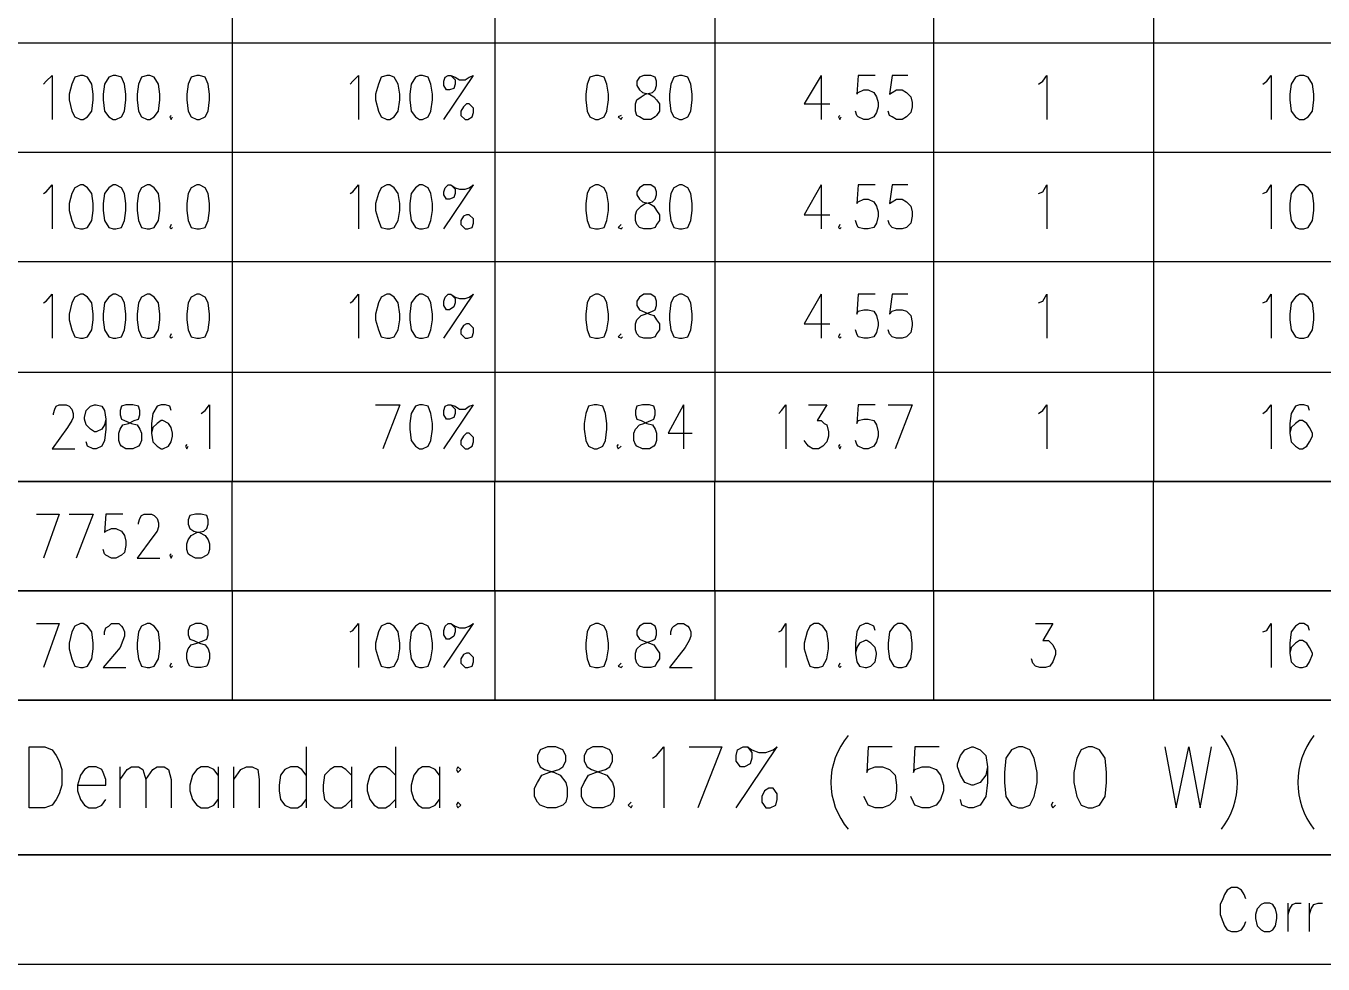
# Model space of a CAD drawing. Header units: millimetres. Extents: x 58 to 939, y 54 to 473.
# Drawn here: x 340.26 to 378.95, y 71.03 to 99.02 of the extents above; entities that cross this region are included whole.
import ezdxf

# ---------------------------------------------------------------- set-up
doc = ezdxf.new("R2010")
doc.units = ezdxf.units.MM
doc.layers.add('PDF_Geometry', color=7, linetype='Continuous')

msp = doc.modelspace()

# ---------------------------------------------------------------- linework, layer by layer
at = {"layer": 'PDF_Geometry', "lineweight": -3}
for points in [[(254.844, 101.812), (254.844, 98.51), (419.653, 98.51), (419.653, 101.812)], [(346.414, 101.812), (346.414, 98.51)], [(354.246, 101.812), (354.246, 98.51)], [(360.808, 101.812), (360.808, 98.51)], [(367.328, 101.812), (367.328, 98.51)], [(373.889, 101.812), (373.889, 98.51)], [(254.844, 98.51), (254.844, 95.25), (419.653, 95.25), (419.653, 98.51)], [(346.414, 98.51), (346.414, 95.25)], [(354.246, 98.51), (354.246, 95.25)], [(360.808, 98.51), (360.808, 95.25)], [(367.328, 98.51), (367.328, 95.25)], [(373.889, 98.51), (373.889, 95.25)], [(340.784, 97.282), (340.868, 97.367), (341.038, 97.536), (341.038, 96.224)], [(349.928, 97.282), (350.013, 97.367), (350.182, 97.536), (350.182, 96.224)], [(352.722, 96.224), (353.611, 97.536)], [(352.934, 97.536), (353.061, 97.409), (353.061, 97.282), (353.018, 97.155), (352.891, 97.113), (352.807, 97.113), (352.722, 97.24), (352.722, 97.367), (352.764, 97.494), (352.849, 97.536), (352.934, 97.536), (353.061, 97.494), (353.188, 97.409), (353.357, 97.409), (353.484, 97.494), (353.611, 97.536)], [(363.983, 97.536), (363.475, 96.69), (364.237, 96.69)], [(363.983, 97.536), (363.983, 96.224)], [(365.592, 97.536), (365.084, 97.536), (365.042, 96.986), (365.084, 97.028), (365.253, 97.113), (365.38, 97.113), (365.55, 97.028), (365.634, 96.901), (365.677, 96.732), (365.677, 96.605), (365.634, 96.436), (365.55, 96.309), (365.38, 96.224), (365.253, 96.224), (365.084, 96.309), (365.042, 96.351), (364.999, 96.478)], [(366.566, 97.536), (366.1, 97.536), (366.015, 96.986), (366.1, 97.028), (366.227, 97.113), (366.396, 97.113), (366.523, 97.028), (366.65, 96.901), (366.693, 96.732), (366.693, 96.605), (366.65, 96.436), (366.523, 96.309), (366.396, 96.224), (366.227, 96.224), (366.1, 96.309), (366.015, 96.351), (365.973, 96.478)], [(370.46, 97.282), (370.587, 97.367), (370.714, 97.536), (370.714, 96.224)], [(377.149, 97.282), (377.276, 97.367), (377.403, 97.536), (377.403, 96.224)], [(344.594, 96.351), (344.551, 96.309), (344.594, 96.224), (344.636, 96.309)], [(358.014, 96.351), (357.929, 96.309), (358.014, 96.224), (358.056, 96.309)], [(364.533, 96.351), (364.491, 96.309), (364.533, 96.224), (364.576, 96.309)], [(254.844, 95.25), (254.844, 91.991), (419.653, 91.991), (419.653, 95.25)], [(346.414, 95.25), (346.414, 91.991)], [(354.246, 95.25), (354.246, 91.991)], [(360.808, 95.25), (360.808, 91.991)], [(367.328, 95.25), (367.328, 91.991)], [(373.889, 95.25), (373.889, 91.991)], [(340.784, 94.023), (340.868, 94.065), (341.038, 94.277), (341.038, 92.964)], [(349.928, 94.023), (350.013, 94.065), (350.182, 94.277), (350.182, 92.964)], [(352.722, 92.964), (353.611, 94.277)], [(352.934, 94.277), (353.061, 94.15), (353.061, 94.023), (353.018, 93.896), (352.891, 93.853), (352.807, 93.853), (352.722, 93.98), (352.722, 94.065), (352.764, 94.192), (352.849, 94.277), (352.934, 94.277), (353.061, 94.192), (353.188, 94.15), (353.357, 94.15), (353.484, 94.192), (353.611, 94.277)], [(363.983, 94.277), (363.475, 93.388), (364.237, 93.388)], [(363.983, 94.277), (363.983, 92.964)], [(365.592, 94.277), (365.084, 94.277), (365.042, 93.726), (365.084, 93.769), (365.253, 93.853), (365.38, 93.853), (365.55, 93.769), (365.634, 93.642), (365.677, 93.472), (365.677, 93.345), (365.634, 93.134), (365.55, 93.007), (365.38, 92.964), (365.253, 92.964), (365.084, 93.007), (365.042, 93.091), (364.999, 93.218)], [(366.566, 94.277), (366.1, 94.277), (366.015, 93.726), (366.1, 93.769), (366.227, 93.853), (366.396, 93.853), (366.523, 93.769), (366.65, 93.642), (366.693, 93.472), (366.693, 93.345), (366.65, 93.134), (366.523, 93.007), (366.396, 92.964), (366.227, 92.964), (366.1, 93.007), (366.015, 93.091), (365.973, 93.218)], [(370.46, 94.023), (370.587, 94.065), (370.714, 94.277), (370.714, 92.964)], [(377.149, 94.023), (377.276, 94.065), (377.403, 94.277), (377.403, 92.964)], [(344.594, 93.091), (344.551, 93.007), (344.594, 92.964), (344.636, 93.007)], [(358.014, 93.091), (357.929, 93.007), (358.014, 92.964), (358.056, 93.007)], [(364.533, 93.091), (364.491, 93.007), (364.533, 92.964), (364.576, 93.007)], [(254.844, 91.991), (254.844, 88.688), (419.653, 88.688), (419.653, 91.991)], [(346.414, 91.991), (346.414, 88.688)], [(354.246, 91.991), (354.246, 88.688)], [(360.808, 91.991), (360.808, 88.688)], [(367.328, 91.991), (367.328, 88.688)], [(373.889, 91.991), (373.889, 88.688)], [(340.784, 90.763), (340.868, 90.805), (341.038, 91.017), (341.038, 89.704)], [(349.928, 90.763), (350.013, 90.805), (350.182, 91.017), (350.182, 89.704)], [(352.722, 89.704), (353.611, 91.017)], [(352.934, 91.017), (353.061, 90.89), (353.061, 90.763), (353.018, 90.636), (352.891, 90.551), (352.807, 90.551), (352.722, 90.678), (352.722, 90.805), (352.764, 90.932), (352.849, 91.017), (352.934, 91.017), (353.061, 90.932), (353.188, 90.89), (353.357, 90.89), (353.484, 90.932), (353.611, 91.017)], [(363.983, 91.017), (363.475, 90.128), (364.237, 90.128)], [(363.983, 91.017), (363.983, 89.704)], [(365.592, 91.017), (365.084, 91.017), (365.042, 90.424), (365.084, 90.509), (365.253, 90.551), (365.38, 90.551), (365.55, 90.509), (365.634, 90.382), (365.677, 90.17), (365.677, 90.085), (365.634, 89.874), (365.55, 89.747), (365.38, 89.704), (365.253, 89.704), (365.084, 89.747), (365.042, 89.831), (364.999, 89.958)], [(366.566, 91.017), (366.1, 91.017), (366.015, 90.424), (366.1, 90.509), (366.227, 90.551), (366.396, 90.551), (366.523, 90.509), (366.65, 90.382), (366.693, 90.17), (366.693, 90.085), (366.65, 89.874), (366.523, 89.747), (366.396, 89.704), (366.227, 89.704), (366.1, 89.747), (366.015, 89.831), (365.973, 89.958)], [(370.46, 90.763), (370.587, 90.805), (370.714, 91.017), (370.714, 89.704)], [(377.149, 90.763), (377.276, 90.805), (377.403, 91.017), (377.403, 89.704)], [(344.594, 89.831), (344.551, 89.747), (344.594, 89.704), (344.636, 89.747)], [(358.014, 89.831), (357.929, 89.747), (358.014, 89.704), (358.056, 89.747)], [(364.533, 89.831), (364.491, 89.747), (364.533, 89.704), (364.576, 89.747)], [(254.844, 88.688), (254.844, 85.429), (419.653, 85.429), (419.653, 88.688)], [(346.414, 88.688), (346.414, 85.429)], [(354.246, 88.688), (354.246, 85.429)], [(360.808, 88.688), (360.808, 85.429)], [(367.328, 88.688), (367.328, 85.429)], [(373.889, 88.688), (373.889, 85.429)], [(341.08, 87.418), (341.08, 87.461), (341.122, 87.588), (341.165, 87.672), (341.249, 87.715), (341.461, 87.715), (341.546, 87.672), (341.63, 87.588), (341.673, 87.461), (341.673, 87.334), (341.63, 87.249), (341.503, 87.037), (341.038, 86.402), (341.715, 86.402)], [(342.646, 87.291), (342.604, 87.122), (342.519, 86.995), (342.35, 86.91), (342.308, 86.91), (342.181, 86.995), (342.054, 87.122), (342.011, 87.291), (342.011, 87.334), (342.054, 87.545), (342.181, 87.672), (342.308, 87.715), (342.35, 87.715), (342.519, 87.672), (342.604, 87.545), (342.646, 87.291), (342.646, 86.995), (342.604, 86.656), (342.519, 86.487), (342.35, 86.402), (342.265, 86.402), (342.096, 86.487), (342.054, 86.614)], [(344.594, 87.545), (344.551, 87.672), (344.424, 87.715), (344.297, 87.715), (344.17, 87.672), (344.043, 87.461), (344.001, 87.164), (344.001, 86.868), (344.043, 86.614), (344.17, 86.487), (344.297, 86.402), (344.34, 86.402), (344.509, 86.487), (344.594, 86.614), (344.636, 86.783), (344.636, 86.868), (344.594, 87.037), (344.509, 87.164), (344.34, 87.249), (344.297, 87.249), (344.17, 87.164), (344.043, 87.037), (344.001, 86.868)], [(345.483, 87.461), (345.61, 87.545), (345.737, 87.715), (345.737, 86.402)], [(350.69, 87.715), (351.41, 87.715), (350.902, 86.402)], [(352.722, 86.402), (353.611, 87.715)], [(352.934, 87.715), (353.061, 87.588), (353.061, 87.461), (353.018, 87.334), (352.891, 87.291), (352.807, 87.291), (352.722, 87.418), (352.722, 87.545), (352.764, 87.672), (352.849, 87.715), (352.934, 87.715), (353.061, 87.672), (353.188, 87.588), (353.357, 87.588), (353.484, 87.672), (353.611, 87.715)], [(359.877, 87.715), (359.411, 86.868), (360.131, 86.868)], [(359.877, 87.715), (359.877, 86.402)], [(362.713, 87.461), (362.798, 87.545), (362.925, 87.715), (362.925, 86.402)], [(363.602, 87.715), (364.152, 87.715), (363.856, 87.249), (363.983, 87.249), (364.068, 87.164), (364.152, 87.122), (364.195, 86.91), (364.195, 86.783), (364.152, 86.614), (364.025, 86.487), (363.898, 86.402), (363.729, 86.402), (363.602, 86.487), (363.56, 86.529), (363.475, 86.656)], [(365.592, 87.715), (365.084, 87.715), (365.042, 87.164), (365.084, 87.249), (365.253, 87.291), (365.38, 87.291), (365.55, 87.249), (365.634, 87.122), (365.677, 86.91), (365.677, 86.783), (365.634, 86.614), (365.55, 86.487), (365.38, 86.402), (365.253, 86.402), (365.084, 86.487), (365.042, 86.529), (364.999, 86.656)], [(365.973, 87.715), (366.693, 87.715), (366.185, 86.402)], [(370.46, 87.461), (370.587, 87.545), (370.714, 87.715), (370.714, 86.402)], [(377.149, 87.461), (377.276, 87.545), (377.403, 87.715), (377.403, 86.402)], [(378.546, 87.545), (378.504, 87.672), (378.377, 87.715), (378.25, 87.715), (378.123, 87.672), (377.996, 87.461), (377.954, 87.164), (377.954, 86.868), (377.996, 86.614), (378.123, 86.487), (378.25, 86.402), (378.335, 86.402), (378.462, 86.487), (378.546, 86.614), (378.631, 86.783), (378.631, 86.868), (378.546, 87.037), (378.462, 87.164), (378.335, 87.249), (378.25, 87.249), (378.123, 87.164), (377.996, 87.037), (377.954, 86.868)], [(345.059, 86.529), (345.017, 86.487), (345.059, 86.402), (345.102, 86.487)], [(357.929, 86.529), (357.887, 86.487), (357.929, 86.402), (358.014, 86.487)], [(364.533, 86.529), (364.491, 86.487), (364.533, 86.402), (364.576, 86.487)], [(346.414, 82.169), (346.414, 85.429)], [(354.246, 82.169), (354.246, 85.429)], [(360.808, 82.169), (360.808, 85.429)], [(367.328, 82.169), (367.328, 85.429)], [(373.889, 82.169), (373.889, 85.429)], [(340.572, 84.455), (341.249, 84.455), (340.784, 83.143)], [(341.546, 84.455), (342.265, 84.455), (341.757, 83.143)], [(343.154, 84.455), (342.646, 84.455), (342.604, 83.905), (342.646, 83.947), (342.816, 84.032), (342.943, 84.032), (343.112, 83.947), (343.197, 83.82), (343.239, 83.651), (343.239, 83.524), (343.197, 83.312), (343.112, 83.227), (342.943, 83.143), (342.816, 83.143), (342.646, 83.227), (342.604, 83.27), (342.562, 83.397)], [(343.62, 84.159), (343.62, 84.201), (343.662, 84.328), (343.705, 84.413), (343.789, 84.455), (344.001, 84.455), (344.086, 84.413), (344.17, 84.328), (344.213, 84.201), (344.213, 84.074), (344.17, 83.947), (344.043, 83.778), (343.578, 83.143), (344.255, 83.143)], [(344.594, 83.27), (344.551, 83.227), (344.594, 83.143), (344.636, 83.227)], [(346.414, 82.169), (346.414, 78.909)], [(354.246, 82.169), (354.246, 78.909)], [(360.808, 82.169), (360.808, 78.909)], [(367.328, 82.169), (367.328, 78.909)], [(373.889, 82.169), (373.889, 78.909)], [(340.572, 81.195), (341.249, 81.195), (340.784, 79.883)], [(342.604, 80.856), (342.604, 80.941), (342.646, 81.068), (342.731, 81.111), (342.816, 81.195), (343.027, 81.195), (343.112, 81.111), (343.154, 81.068), (343.197, 80.941), (343.197, 80.814), (343.154, 80.687), (343.07, 80.475), (342.562, 79.883), (343.239, 79.883)], [(349.928, 80.941), (350.013, 80.983), (350.182, 81.195), (350.182, 79.883)], [(352.722, 79.883), (353.611, 81.195)], [(352.934, 81.195), (353.061, 81.068), (353.061, 80.941), (353.018, 80.814), (352.891, 80.729), (352.807, 80.729), (352.722, 80.856), (352.722, 80.983), (352.764, 81.111), (352.849, 81.195), (352.934, 81.195), (353.061, 81.111), (353.188, 81.068), (353.357, 81.068), (353.484, 81.111), (353.611, 81.195)], [(359.496, 80.856), (359.496, 80.941), (359.538, 81.068), (359.58, 81.111), (359.707, 81.195), (359.877, 81.195), (360.004, 81.111), (360.046, 81.068), (360.088, 80.941), (360.088, 80.814), (360.046, 80.687), (359.919, 80.475), (359.453, 79.883), (360.131, 79.883)], [(362.713, 80.941), (362.798, 80.983), (362.925, 81.195), (362.925, 79.883)], [(365.592, 80.983), (365.55, 81.111), (365.38, 81.195), (365.296, 81.195), (365.126, 81.111), (365.042, 80.941), (364.999, 80.602), (364.999, 80.306), (365.042, 80.052), (365.126, 79.925), (365.296, 79.883), (365.338, 79.883), (365.465, 79.925), (365.592, 80.052), (365.634, 80.264), (365.634, 80.306), (365.592, 80.475), (365.465, 80.602), (365.338, 80.687), (365.296, 80.687), (365.126, 80.602), (365.042, 80.475), (364.999, 80.306)], [(370.376, 81.195), (370.884, 81.195), (370.587, 80.687), (370.757, 80.687), (370.841, 80.602), (370.884, 80.56), (370.968, 80.391), (370.968, 80.264), (370.884, 80.052), (370.799, 79.925), (370.672, 79.883), (370.503, 79.883), (370.376, 79.925), (370.291, 80.01), (370.249, 80.137)], [(377.149, 80.941), (377.276, 80.983), (377.403, 81.195), (377.403, 79.883)], [(378.546, 80.983), (378.504, 81.111), (378.377, 81.195), (378.25, 81.195), (378.123, 81.111), (377.996, 80.941), (377.954, 80.602), (377.954, 80.306), (377.996, 80.052), (378.123, 79.925), (378.25, 79.883), (378.335, 79.883), (378.462, 79.925), (378.546, 80.052), (378.631, 80.264), (378.631, 80.306), (378.546, 80.475), (378.462, 80.602), (378.335, 80.687), (378.25, 80.687), (378.123, 80.602), (377.996, 80.475), (377.954, 80.306)], [(344.594, 80.01), (344.551, 79.925), (344.594, 79.883), (344.636, 79.925)], [(358.014, 80.01), (357.929, 79.925), (358.014, 79.883), (358.056, 79.925)], [(364.533, 80.01), (364.491, 79.925), (364.533, 79.883), (364.576, 79.925)], [(348.616, 77.512), (348.616, 75.692)], [(351.283, 77.512), (351.283, 75.692)], [(358.945, 77.173), (359.072, 77.258), (359.284, 77.512), (359.284, 75.692)], [(360.046, 77.512), (361.02, 77.512), (360.3, 75.692)], [(361.443, 75.692), (362.671, 77.512)], [(361.782, 77.512), (361.909, 77.343), (361.909, 77.173), (361.866, 77.004), (361.697, 76.919), (361.57, 76.919), (361.443, 77.089), (361.443, 77.258), (361.485, 77.427), (361.655, 77.512), (361.782, 77.512), (361.909, 77.427), (362.12, 77.343), (362.332, 77.343), (362.544, 77.427), (362.671, 77.512)], [(366.1, 77.512), (365.38, 77.512), (365.338, 76.75), (365.38, 76.835), (365.592, 76.919), (365.804, 76.919), (366.015, 76.835), (366.185, 76.665), (366.227, 76.369), (366.227, 76.2), (366.185, 75.946), (366.015, 75.776), (365.804, 75.692), (365.592, 75.692), (365.38, 75.776), (365.338, 75.861), (365.253, 76.03)], [(367.497, 77.512), (366.777, 77.512), (366.735, 76.75), (366.777, 76.835), (366.989, 76.919), (367.201, 76.919), (367.412, 76.835), (367.539, 76.665), (367.624, 76.369), (367.624, 76.2), (367.539, 75.946), (367.412, 75.776), (367.201, 75.692), (366.989, 75.692), (366.777, 75.776), (366.735, 75.861), (366.65, 76.03)], [(368.936, 76.919), (368.894, 76.665), (368.725, 76.454), (368.513, 76.369), (368.471, 76.369), (368.259, 76.454), (368.132, 76.665), (368.047, 76.919), (368.047, 77.004), (368.132, 77.258), (368.259, 77.427), (368.471, 77.512), (368.513, 77.512), (368.725, 77.427), (368.894, 77.258), (368.936, 76.919), (368.936, 76.454), (368.894, 76.03), (368.725, 75.776), (368.513, 75.692), (368.386, 75.692), (368.174, 75.776), (368.132, 75.946)], [(374.228, 77.512), (374.567, 75.692), (374.948, 77.512), (375.287, 75.692), (375.625, 77.512)], [(341.8, 76.369), (342.646, 76.369), (342.646, 76.538), (342.562, 76.75), (342.519, 76.835), (342.35, 76.919), (342.138, 76.919), (342.011, 76.835), (341.884, 76.665), (341.8, 76.369), (341.8, 76.2), (341.884, 75.946), (342.011, 75.776), (342.138, 75.692), (342.35, 75.692), (342.519, 75.776), (342.646, 75.946)], [(343.07, 75.692), (343.07, 76.919)], [(343.07, 76.538), (343.281, 76.835), (343.408, 76.919), (343.62, 76.919), (343.747, 76.835), (343.832, 76.538), (343.832, 75.692)], [(343.832, 76.538), (344.043, 76.835), (344.17, 76.919), (344.382, 76.919), (344.509, 76.835), (344.594, 76.538), (344.594, 75.692)], [(345.991, 76.665), (345.864, 76.835), (345.695, 76.919), (345.483, 76.919), (345.356, 76.835), (345.229, 76.665), (345.144, 76.369), (345.144, 76.2), (345.229, 75.946), (345.356, 75.776), (345.483, 75.692), (345.695, 75.692), (345.864, 75.776), (345.991, 75.946)], [(345.991, 76.919), (345.991, 75.692)], [(346.457, 75.692), (346.457, 76.919)], [(346.457, 76.538), (346.668, 76.835), (346.838, 76.919), (347.007, 76.919), (347.176, 76.835), (347.219, 76.538), (347.219, 75.692)], [(348.616, 76.665), (348.489, 76.835), (348.362, 76.919), (348.15, 76.919), (347.981, 76.835), (347.854, 76.665), (347.811, 76.369), (347.811, 76.2), (347.854, 75.946), (347.981, 75.776), (348.15, 75.692), (348.362, 75.692), (348.489, 75.776), (348.616, 75.946)], [(349.97, 76.665), (349.801, 76.835), (349.674, 76.919), (349.462, 76.919), (349.335, 76.835), (349.166, 76.665), (349.124, 76.369), (349.124, 76.2), (349.166, 75.946), (349.335, 75.776), (349.462, 75.692), (349.674, 75.692), (349.801, 75.776), (349.97, 75.946)], [(349.97, 76.919), (349.97, 75.692)], [(351.283, 76.665), (351.113, 76.835), (350.986, 76.919), (350.775, 76.919), (350.648, 76.835), (350.521, 76.665), (350.436, 76.369), (350.436, 76.2), (350.521, 75.946), (350.648, 75.776), (350.775, 75.692), (350.986, 75.692), (351.113, 75.776), (351.283, 75.946)], [(352.595, 76.665), (352.468, 76.835), (352.299, 76.919), (352.087, 76.919), (351.96, 76.835), (351.833, 76.665), (351.748, 76.369), (351.748, 76.2), (351.833, 75.946), (351.96, 75.776), (352.087, 75.692), (352.299, 75.692), (352.468, 75.776), (352.595, 75.946)], [(352.595, 76.919), (352.595, 75.692)], [(358.31, 75.861), (358.226, 75.776), (358.31, 75.692), (358.353, 75.776)], [(370.884, 75.861), (370.841, 75.776), (370.884, 75.692), (370.968, 75.776)], [(376.641, 72.982), (376.599, 73.109), (376.514, 73.236), (376.387, 73.321), (376.218, 73.321), (376.091, 73.236), (376.006, 73.109), (375.964, 72.982), (375.879, 72.813), (375.879, 72.517), (375.964, 72.305), (376.006, 72.178), (376.091, 72.051), (376.218, 72.009), (376.387, 72.009), (376.514, 72.051), (376.599, 72.178), (376.641, 72.305)], [(377.911, 72.009), (377.911, 72.855)], [(377.911, 72.517), (377.954, 72.686), (378.038, 72.813), (378.123, 72.855), (378.292, 72.855)], [(378.546, 72.009), (378.546, 72.855)], [(378.546, 72.517), (378.589, 72.686), (378.673, 72.813), (378.8, 72.855), (378.927, 72.855)]]:
    msp.add_lwpolyline(points, dxfattribs=at)
for points in [[(341.884, 97.536), (341.715, 97.494), (341.63, 97.282), (341.546, 96.986), (341.546, 96.817), (341.63, 96.478), (341.715, 96.309), (341.884, 96.224), (341.969, 96.224), (342.096, 96.309), (342.223, 96.478), (342.265, 96.817), (342.265, 96.986), (342.223, 97.282), (342.096, 97.494), (341.969, 97.536)], [(342.858, 97.536), (342.731, 97.494), (342.604, 97.282), (342.562, 96.986), (342.562, 96.817), (342.604, 96.478), (342.731, 96.309), (342.858, 96.224), (342.943, 96.224), (343.112, 96.309), (343.197, 96.478), (343.239, 96.817), (343.239, 96.986), (343.197, 97.282), (343.112, 97.494), (342.943, 97.536)], [(343.874, 97.536), (343.705, 97.494), (343.62, 97.282), (343.578, 96.986), (343.578, 96.817), (343.62, 96.478), (343.705, 96.309), (343.874, 96.224), (343.959, 96.224), (344.086, 96.309), (344.213, 96.478), (344.255, 96.817), (344.255, 96.986), (344.213, 97.282), (344.086, 97.494), (343.959, 97.536)], [(345.356, 97.536), (345.186, 97.494), (345.102, 97.282), (345.059, 96.986), (345.059, 96.817), (345.102, 96.478), (345.186, 96.309), (345.356, 96.224), (345.44, 96.224), (345.61, 96.309), (345.695, 96.478), (345.737, 96.817), (345.737, 96.986), (345.695, 97.282), (345.61, 97.494), (345.44, 97.536)], [(351.029, 97.536), (350.859, 97.494), (350.775, 97.282), (350.69, 96.986), (350.69, 96.817), (350.775, 96.478), (350.859, 96.309), (351.029, 96.224), (351.113, 96.224), (351.24, 96.309), (351.367, 96.478), (351.41, 96.817), (351.41, 96.986), (351.367, 97.282), (351.24, 97.494), (351.113, 97.536)], [(352.002, 97.536), (351.875, 97.494), (351.748, 97.282), (351.706, 96.986), (351.706, 96.817), (351.748, 96.478), (351.875, 96.309), (352.002, 96.224), (352.087, 96.224), (352.256, 96.309), (352.341, 96.478), (352.383, 96.817), (352.383, 96.986), (352.341, 97.282), (352.256, 97.494), (352.087, 97.536)], [(357.252, 97.536), (357.083, 97.494), (356.998, 97.282), (356.956, 96.986), (356.956, 96.817), (356.998, 96.478), (357.083, 96.309), (357.252, 96.224), (357.337, 96.224), (357.506, 96.309), (357.591, 96.478), (357.633, 96.817), (357.633, 96.986), (357.591, 97.282), (357.506, 97.494), (357.337, 97.536)], [(358.691, 97.536), (358.564, 97.494), (358.48, 97.367), (358.48, 97.24), (358.564, 97.113), (358.649, 97.028), (358.861, 96.986), (358.988, 96.901), (359.072, 96.817), (359.157, 96.69), (359.157, 96.478), (359.072, 96.351), (359.03, 96.309), (358.903, 96.224), (358.691, 96.224), (358.564, 96.309), (358.48, 96.351), (358.437, 96.478), (358.437, 96.69), (358.48, 96.817), (358.607, 96.901), (358.734, 96.986), (358.945, 97.028), (359.03, 97.113), (359.072, 97.24), (359.072, 97.367), (359.03, 97.494), (358.903, 97.536)], [(359.75, 97.536), (359.58, 97.494), (359.496, 97.282), (359.453, 96.986), (359.453, 96.817), (359.496, 96.478), (359.58, 96.309), (359.75, 96.224), (359.834, 96.224), (360.004, 96.309), (360.088, 96.478), (360.131, 96.817), (360.131, 96.986), (360.088, 97.282), (360.004, 97.494), (359.834, 97.536)], [(378.25, 97.536), (378.123, 97.494), (377.996, 97.282), (377.954, 96.986), (377.954, 96.817), (377.996, 96.478), (378.123, 96.309), (378.25, 96.224), (378.377, 96.224), (378.504, 96.309), (378.631, 96.478), (378.673, 96.817), (378.673, 96.986), (378.631, 97.282), (378.504, 97.494), (378.377, 97.536)], [(353.399, 96.69), (353.315, 96.605), (353.23, 96.478), (353.23, 96.351), (353.357, 96.224), (353.442, 96.224), (353.569, 96.309), (353.611, 96.436), (353.611, 96.563), (353.484, 96.69)], [(341.884, 94.277), (341.715, 94.192), (341.63, 94.023), (341.546, 93.726), (341.546, 93.515), (341.63, 93.218), (341.715, 93.007), (341.884, 92.964), (341.969, 92.964), (342.096, 93.007), (342.223, 93.218), (342.265, 93.515), (342.265, 93.726), (342.223, 94.023), (342.096, 94.192), (341.969, 94.277)], [(342.858, 94.277), (342.731, 94.192), (342.604, 94.023), (342.562, 93.726), (342.562, 93.515), (342.604, 93.218), (342.731, 93.007), (342.858, 92.964), (342.943, 92.964), (343.112, 93.007), (343.197, 93.218), (343.239, 93.515), (343.239, 93.726), (343.197, 94.023), (343.112, 94.192), (342.943, 94.277)], [(343.874, 94.277), (343.705, 94.192), (343.62, 94.023), (343.578, 93.726), (343.578, 93.515), (343.62, 93.218), (343.705, 93.007), (343.874, 92.964), (343.959, 92.964), (344.086, 93.007), (344.213, 93.218), (344.255, 93.515), (344.255, 93.726), (344.213, 94.023), (344.086, 94.192), (343.959, 94.277)], [(345.356, 94.277), (345.186, 94.192), (345.102, 94.023), (345.059, 93.726), (345.059, 93.515), (345.102, 93.218), (345.186, 93.007), (345.356, 92.964), (345.44, 92.964), (345.61, 93.007), (345.695, 93.218), (345.737, 93.515), (345.737, 93.726), (345.695, 94.023), (345.61, 94.192), (345.44, 94.277)], [(351.029, 94.277), (350.859, 94.192), (350.775, 94.023), (350.69, 93.726), (350.69, 93.515), (350.775, 93.218), (350.859, 93.007), (351.029, 92.964), (351.113, 92.964), (351.24, 93.007), (351.367, 93.218), (351.41, 93.515), (351.41, 93.726), (351.367, 94.023), (351.24, 94.192), (351.113, 94.277)], [(352.002, 94.277), (351.875, 94.192), (351.748, 94.023), (351.706, 93.726), (351.706, 93.515), (351.748, 93.218), (351.875, 93.007), (352.002, 92.964), (352.087, 92.964), (352.256, 93.007), (352.341, 93.218), (352.383, 93.515), (352.383, 93.726), (352.341, 94.023), (352.256, 94.192), (352.087, 94.277)], [(357.252, 94.277), (357.083, 94.192), (356.998, 94.023), (356.956, 93.726), (356.956, 93.515), (356.998, 93.218), (357.083, 93.007), (357.252, 92.964), (357.337, 92.964), (357.506, 93.007), (357.591, 93.218), (357.633, 93.515), (357.633, 93.726), (357.591, 94.023), (357.506, 94.192), (357.337, 94.277)], [(358.691, 94.277), (358.564, 94.192), (358.48, 94.065), (358.48, 93.98), (358.564, 93.853), (358.649, 93.769), (358.861, 93.726), (358.988, 93.642), (359.072, 93.515), (359.157, 93.388), (359.157, 93.218), (359.072, 93.091), (359.03, 93.007), (358.903, 92.964), (358.691, 92.964), (358.564, 93.007), (358.48, 93.091), (358.437, 93.218), (358.437, 93.388), (358.48, 93.515), (358.607, 93.642), (358.734, 93.726), (358.945, 93.769), (359.03, 93.853), (359.072, 93.98), (359.072, 94.065), (359.03, 94.192), (358.903, 94.277)], [(359.75, 94.277), (359.58, 94.192), (359.496, 94.023), (359.453, 93.726), (359.453, 93.515), (359.496, 93.218), (359.58, 93.007), (359.75, 92.964), (359.834, 92.964), (360.004, 93.007), (360.088, 93.218), (360.131, 93.515), (360.131, 93.726), (360.088, 94.023), (360.004, 94.192), (359.834, 94.277)], [(378.25, 94.277), (378.123, 94.192), (377.996, 94.023), (377.954, 93.726), (377.954, 93.515), (377.996, 93.218), (378.123, 93.007), (378.25, 92.964), (378.377, 92.964), (378.504, 93.007), (378.631, 93.218), (378.673, 93.515), (378.673, 93.726), (378.631, 94.023), (378.504, 94.192), (378.377, 94.277)], [(353.399, 93.388), (353.315, 93.345), (353.23, 93.218), (353.23, 93.091), (353.357, 92.964), (353.442, 92.964), (353.569, 93.007), (353.611, 93.134), (353.611, 93.261), (353.484, 93.388)], [(341.884, 91.017), (341.715, 90.932), (341.63, 90.763), (341.546, 90.424), (341.546, 90.255), (341.63, 89.958), (341.715, 89.747), (341.884, 89.704), (341.969, 89.704), (342.096, 89.747), (342.223, 89.958), (342.265, 90.255), (342.265, 90.424), (342.223, 90.763), (342.096, 90.932), (341.969, 91.017)], [(342.858, 91.017), (342.731, 90.932), (342.604, 90.763), (342.562, 90.424), (342.562, 90.255), (342.604, 89.958), (342.731, 89.747), (342.858, 89.704), (342.943, 89.704), (343.112, 89.747), (343.197, 89.958), (343.239, 90.255), (343.239, 90.424), (343.197, 90.763), (343.112, 90.932), (342.943, 91.017)], [(343.874, 91.017), (343.705, 90.932), (343.62, 90.763), (343.578, 90.424), (343.578, 90.255), (343.62, 89.958), (343.705, 89.747), (343.874, 89.704), (343.959, 89.704), (344.086, 89.747), (344.213, 89.958), (344.255, 90.255), (344.255, 90.424), (344.213, 90.763), (344.086, 90.932), (343.959, 91.017)], [(345.356, 91.017), (345.186, 90.932), (345.102, 90.763), (345.059, 90.424), (345.059, 90.255), (345.102, 89.958), (345.186, 89.747), (345.356, 89.704), (345.44, 89.704), (345.61, 89.747), (345.695, 89.958), (345.737, 90.255), (345.737, 90.424), (345.695, 90.763), (345.61, 90.932), (345.44, 91.017)], [(351.029, 91.017), (350.859, 90.932), (350.775, 90.763), (350.69, 90.424), (350.69, 90.255), (350.775, 89.958), (350.859, 89.747), (351.029, 89.704), (351.113, 89.704), (351.24, 89.747), (351.367, 89.958), (351.41, 90.255), (351.41, 90.424), (351.367, 90.763), (351.24, 90.932), (351.113, 91.017)], [(352.002, 91.017), (351.875, 90.932), (351.748, 90.763), (351.706, 90.424), (351.706, 90.255), (351.748, 89.958), (351.875, 89.747), (352.002, 89.704), (352.087, 89.704), (352.256, 89.747), (352.341, 89.958), (352.383, 90.255), (352.383, 90.424), (352.341, 90.763), (352.256, 90.932), (352.087, 91.017)], [(357.252, 91.017), (357.083, 90.932), (356.998, 90.763), (356.956, 90.424), (356.956, 90.255), (356.998, 89.958), (357.083, 89.747), (357.252, 89.704), (357.337, 89.704), (357.506, 89.747), (357.591, 89.958), (357.633, 90.255), (357.633, 90.424), (357.591, 90.763), (357.506, 90.932), (357.337, 91.017)], [(358.691, 91.017), (358.564, 90.932), (358.48, 90.805), (358.48, 90.678), (358.564, 90.551), (358.649, 90.509), (358.861, 90.424), (358.988, 90.382), (359.072, 90.255), (359.157, 90.128), (359.157, 89.958), (359.072, 89.831), (359.03, 89.747), (358.903, 89.704), (358.691, 89.704), (358.564, 89.747), (358.48, 89.831), (358.437, 89.958), (358.437, 90.128), (358.48, 90.255), (358.607, 90.382), (358.734, 90.424), (358.945, 90.509), (359.03, 90.551), (359.072, 90.678), (359.072, 90.805), (359.03, 90.932), (358.903, 91.017)], [(359.75, 91.017), (359.58, 90.932), (359.496, 90.763), (359.453, 90.424), (359.453, 90.255), (359.496, 89.958), (359.58, 89.747), (359.75, 89.704), (359.834, 89.704), (360.004, 89.747), (360.088, 89.958), (360.131, 90.255), (360.131, 90.424), (360.088, 90.763), (360.004, 90.932), (359.834, 91.017)], [(378.25, 91.017), (378.123, 90.932), (377.996, 90.763), (377.954, 90.424), (377.954, 90.255), (377.996, 89.958), (378.123, 89.747), (378.25, 89.704), (378.377, 89.704), (378.504, 89.747), (378.631, 89.958), (378.673, 90.255), (378.673, 90.424), (378.631, 90.763), (378.504, 90.932), (378.377, 91.017)], [(353.399, 90.128), (353.315, 90.085), (353.23, 89.958), (353.23, 89.831), (353.357, 89.704), (353.442, 89.704), (353.569, 89.747), (353.611, 89.874), (353.611, 90.001), (353.484, 90.128)], [(343.239, 87.715), (343.112, 87.672), (343.07, 87.545), (343.07, 87.418), (343.112, 87.291), (343.197, 87.249), (343.408, 87.164), (343.578, 87.122), (343.662, 86.995), (343.705, 86.868), (343.705, 86.656), (343.662, 86.529), (343.62, 86.487), (343.451, 86.402), (343.239, 86.402), (343.112, 86.487), (343.07, 86.529), (343.027, 86.656), (343.027, 86.868), (343.07, 86.995), (343.154, 87.122), (343.324, 87.164), (343.493, 87.249), (343.62, 87.291), (343.662, 87.418), (343.662, 87.545), (343.62, 87.672), (343.451, 87.715)], [(352.002, 87.715), (351.875, 87.672), (351.748, 87.461), (351.706, 87.164), (351.706, 86.995), (351.748, 86.656), (351.875, 86.487), (352.002, 86.402), (352.087, 86.402), (352.256, 86.487), (352.341, 86.656), (352.383, 86.995), (352.383, 87.164), (352.341, 87.461), (352.256, 87.672), (352.087, 87.715)], [(357.21, 87.715), (357.04, 87.672), (356.956, 87.461), (356.913, 87.164), (356.913, 86.995), (356.956, 86.656), (357.04, 86.487), (357.21, 86.402), (357.294, 86.402), (357.464, 86.487), (357.548, 86.656), (357.591, 86.995), (357.591, 87.164), (357.548, 87.461), (357.464, 87.672), (357.294, 87.715)], [(358.649, 87.715), (358.48, 87.672), (358.437, 87.545), (358.437, 87.418), (358.48, 87.291), (358.607, 87.249), (358.776, 87.164), (358.945, 87.122), (359.03, 86.995), (359.072, 86.868), (359.072, 86.656), (359.03, 86.529), (358.988, 86.487), (358.861, 86.402), (358.649, 86.402), (358.48, 86.487), (358.437, 86.529), (358.395, 86.656), (358.395, 86.868), (358.437, 86.995), (358.564, 87.122), (358.691, 87.164), (358.903, 87.249), (358.988, 87.291), (359.03, 87.418), (359.03, 87.545), (358.988, 87.672), (358.861, 87.715)], [(353.399, 86.868), (353.315, 86.783), (353.23, 86.656), (353.23, 86.529), (353.357, 86.402), (353.442, 86.402), (353.569, 86.487), (353.611, 86.614), (353.611, 86.741), (353.484, 86.868)], [(254.844, 85.429), (254.844, 82.169), (419.653, 82.169), (419.653, 85.429)], [(345.313, 84.455), (345.144, 84.413), (345.102, 84.286), (345.102, 84.159), (345.144, 84.032), (345.271, 83.947), (345.44, 83.905), (345.61, 83.82), (345.695, 83.693), (345.737, 83.566), (345.737, 83.397), (345.695, 83.27), (345.652, 83.227), (345.483, 83.143), (345.313, 83.143), (345.144, 83.227), (345.102, 83.27), (345.059, 83.397), (345.059, 83.566), (345.102, 83.693), (345.186, 83.82), (345.356, 83.905), (345.567, 83.947), (345.652, 84.032), (345.695, 84.159), (345.695, 84.286), (345.652, 84.413), (345.483, 84.455)], [(254.844, 82.169), (254.844, 78.909), (419.653, 78.909), (419.653, 82.169)], [(341.884, 81.195), (341.715, 81.111), (341.63, 80.941), (341.546, 80.602), (341.546, 80.433), (341.63, 80.137), (341.715, 79.925), (341.884, 79.883), (341.969, 79.883), (342.096, 79.925), (342.223, 80.137), (342.265, 80.433), (342.265, 80.602), (342.223, 80.941), (342.096, 81.111), (341.969, 81.195)], [(343.874, 81.195), (343.705, 81.111), (343.62, 80.941), (343.578, 80.602), (343.578, 80.433), (343.62, 80.137), (343.705, 79.925), (343.874, 79.883), (343.959, 79.883), (344.086, 79.925), (344.213, 80.137), (344.255, 80.433), (344.255, 80.602), (344.213, 80.941), (344.086, 81.111), (343.959, 81.195)], [(345.313, 81.195), (345.144, 81.111), (345.102, 80.983), (345.102, 80.856), (345.144, 80.729), (345.271, 80.687), (345.44, 80.602), (345.61, 80.56), (345.695, 80.433), (345.737, 80.306), (345.737, 80.137), (345.695, 80.01), (345.652, 79.925), (345.483, 79.883), (345.313, 79.883), (345.144, 79.925), (345.102, 80.01), (345.059, 80.137), (345.059, 80.306), (345.102, 80.433), (345.186, 80.56), (345.356, 80.602), (345.567, 80.687), (345.652, 80.729), (345.695, 80.856), (345.695, 80.983), (345.652, 81.111), (345.483, 81.195)], [(351.029, 81.195), (350.859, 81.111), (350.775, 80.941), (350.69, 80.602), (350.69, 80.433), (350.775, 80.137), (350.859, 79.925), (351.029, 79.883), (351.113, 79.883), (351.24, 79.925), (351.367, 80.137), (351.41, 80.433), (351.41, 80.602), (351.367, 80.941), (351.24, 81.111), (351.113, 81.195)], [(352.002, 81.195), (351.875, 81.111), (351.748, 80.941), (351.706, 80.602), (351.706, 80.433), (351.748, 80.137), (351.875, 79.925), (352.002, 79.883), (352.087, 79.883), (352.256, 79.925), (352.341, 80.137), (352.383, 80.433), (352.383, 80.602), (352.341, 80.941), (352.256, 81.111), (352.087, 81.195)], [(357.252, 81.195), (357.083, 81.111), (356.998, 80.941), (356.956, 80.602), (356.956, 80.433), (356.998, 80.137), (357.083, 79.925), (357.252, 79.883), (357.337, 79.883), (357.506, 79.925), (357.591, 80.137), (357.633, 80.433), (357.633, 80.602), (357.591, 80.941), (357.506, 81.111), (357.337, 81.195)], [(358.691, 81.195), (358.564, 81.111), (358.48, 80.983), (358.48, 80.856), (358.564, 80.729), (358.649, 80.687), (358.861, 80.602), (358.988, 80.56), (359.072, 80.433), (359.157, 80.306), (359.157, 80.137), (359.072, 80.01), (359.03, 79.925), (358.903, 79.883), (358.691, 79.883), (358.564, 79.925), (358.48, 80.01), (358.437, 80.137), (358.437, 80.306), (358.48, 80.433), (358.607, 80.56), (358.734, 80.602), (358.945, 80.687), (359.03, 80.729), (359.072, 80.856), (359.072, 80.983), (359.03, 81.111), (358.903, 81.195)], [(363.771, 81.195), (363.644, 81.111), (363.56, 80.941), (363.475, 80.602), (363.475, 80.433), (363.56, 80.137), (363.644, 79.925), (363.771, 79.883), (363.898, 79.883), (364.025, 79.925), (364.152, 80.137), (364.195, 80.433), (364.195, 80.602), (364.152, 80.941), (364.025, 81.111), (363.898, 81.195)], [(366.269, 81.195), (366.142, 81.111), (366.015, 80.941), (365.973, 80.602), (365.973, 80.433), (366.015, 80.137), (366.142, 79.925), (366.269, 79.883), (366.396, 79.883), (366.523, 79.925), (366.65, 80.137), (366.693, 80.433), (366.693, 80.602), (366.65, 80.941), (366.523, 81.111), (366.396, 81.195)], [(353.399, 80.306), (353.315, 80.264), (353.23, 80.137), (353.23, 80.01), (353.357, 79.883), (353.442, 79.883), (353.569, 79.925), (353.611, 80.052), (353.611, 80.179), (353.484, 80.306)], [(254.844, 78.909), (254.844, 74.295), (419.653, 74.295), (419.653, 78.909)], [(340.36, 75.692), (340.36, 77.512), (340.826, 77.512), (341.038, 77.427), (341.165, 77.258), (341.249, 77.089), (341.334, 76.835), (341.334, 76.369), (341.249, 76.115), (341.165, 75.946), (341.038, 75.776), (340.826, 75.692)], [(355.813, 77.512), (355.601, 77.427), (355.516, 77.258), (355.516, 77.089), (355.601, 76.919), (355.728, 76.835), (356.024, 76.75), (356.194, 76.665), (356.363, 76.454), (356.405, 76.284), (356.405, 76.03), (356.363, 75.861), (356.278, 75.776), (356.067, 75.692), (355.813, 75.692), (355.601, 75.776), (355.516, 75.861), (355.432, 76.03), (355.432, 76.284), (355.516, 76.454), (355.643, 76.665), (355.855, 76.75), (356.151, 76.835), (356.278, 76.919), (356.363, 77.089), (356.363, 77.258), (356.278, 77.427), (356.067, 77.512)], [(357.167, 77.512), (356.998, 77.427), (356.913, 77.258), (356.913, 77.089), (356.998, 76.919), (357.125, 76.835), (357.379, 76.75), (357.591, 76.665), (357.76, 76.454), (357.802, 76.284), (357.802, 76.03), (357.76, 75.861), (357.675, 75.776), (357.464, 75.692), (357.167, 75.692), (356.998, 75.776), (356.913, 75.861), (356.829, 76.03), (356.829, 76.284), (356.913, 76.454), (357.04, 76.665), (357.252, 76.75), (357.548, 76.835), (357.675, 76.919), (357.76, 77.089), (357.76, 77.258), (357.675, 77.427), (357.464, 77.512)], [(369.868, 77.512), (369.656, 77.427), (369.487, 77.173), (369.444, 76.75), (369.444, 76.454), (369.487, 76.03), (369.656, 75.776), (369.868, 75.692), (369.995, 75.692), (370.206, 75.776), (370.333, 76.03), (370.418, 76.454), (370.418, 76.75), (370.333, 77.173), (370.206, 77.427), (369.995, 77.512)], [(371.942, 77.512), (371.73, 77.427), (371.603, 77.173), (371.519, 76.75), (371.519, 76.454), (371.603, 76.03), (371.73, 75.776), (371.942, 75.692), (372.069, 75.692), (372.281, 75.776), (372.45, 76.03), (372.492, 76.454), (372.492, 76.75), (372.45, 77.173), (372.281, 77.427), (372.069, 77.512)], [(353.145, 76.919), (353.103, 76.835), (353.145, 76.75), (353.23, 76.835)], [(362.417, 76.284), (362.29, 76.2), (362.205, 76.03), (362.205, 75.861), (362.332, 75.692), (362.459, 75.692), (362.628, 75.776), (362.671, 75.946), (362.671, 76.115), (362.544, 76.284)], [(353.145, 75.861), (353.103, 75.776), (353.145, 75.692), (353.23, 75.776)], [(254.844, 74.295), (254.844, 71.035), (419.653, 71.035), (419.653, 74.295)], [(377.192, 72.855), (377.107, 72.813), (376.98, 72.686), (376.938, 72.517), (376.938, 72.39), (376.98, 72.178), (377.107, 72.051), (377.192, 72.009), (377.361, 72.009), (377.446, 72.051), (377.53, 72.178), (377.573, 72.39), (377.573, 72.517), (377.53, 72.686), (377.446, 72.813), (377.361, 72.855)]]:
    msp.add_lwpolyline(points, close=True, dxfattribs=at)
for centre, radius, start, end in [((366.41, 76.454), 2.141, 139.2758, 220.7242), ((374.107, 76.454), 2.29, 322.4079, 37.5921), ((380.488, 76.454), 2.29, 142.4079, 217.5921)]:
    msp.add_arc(centre, radius, start, end, dxfattribs=at)

doc.saveas('drawing.dxf')
